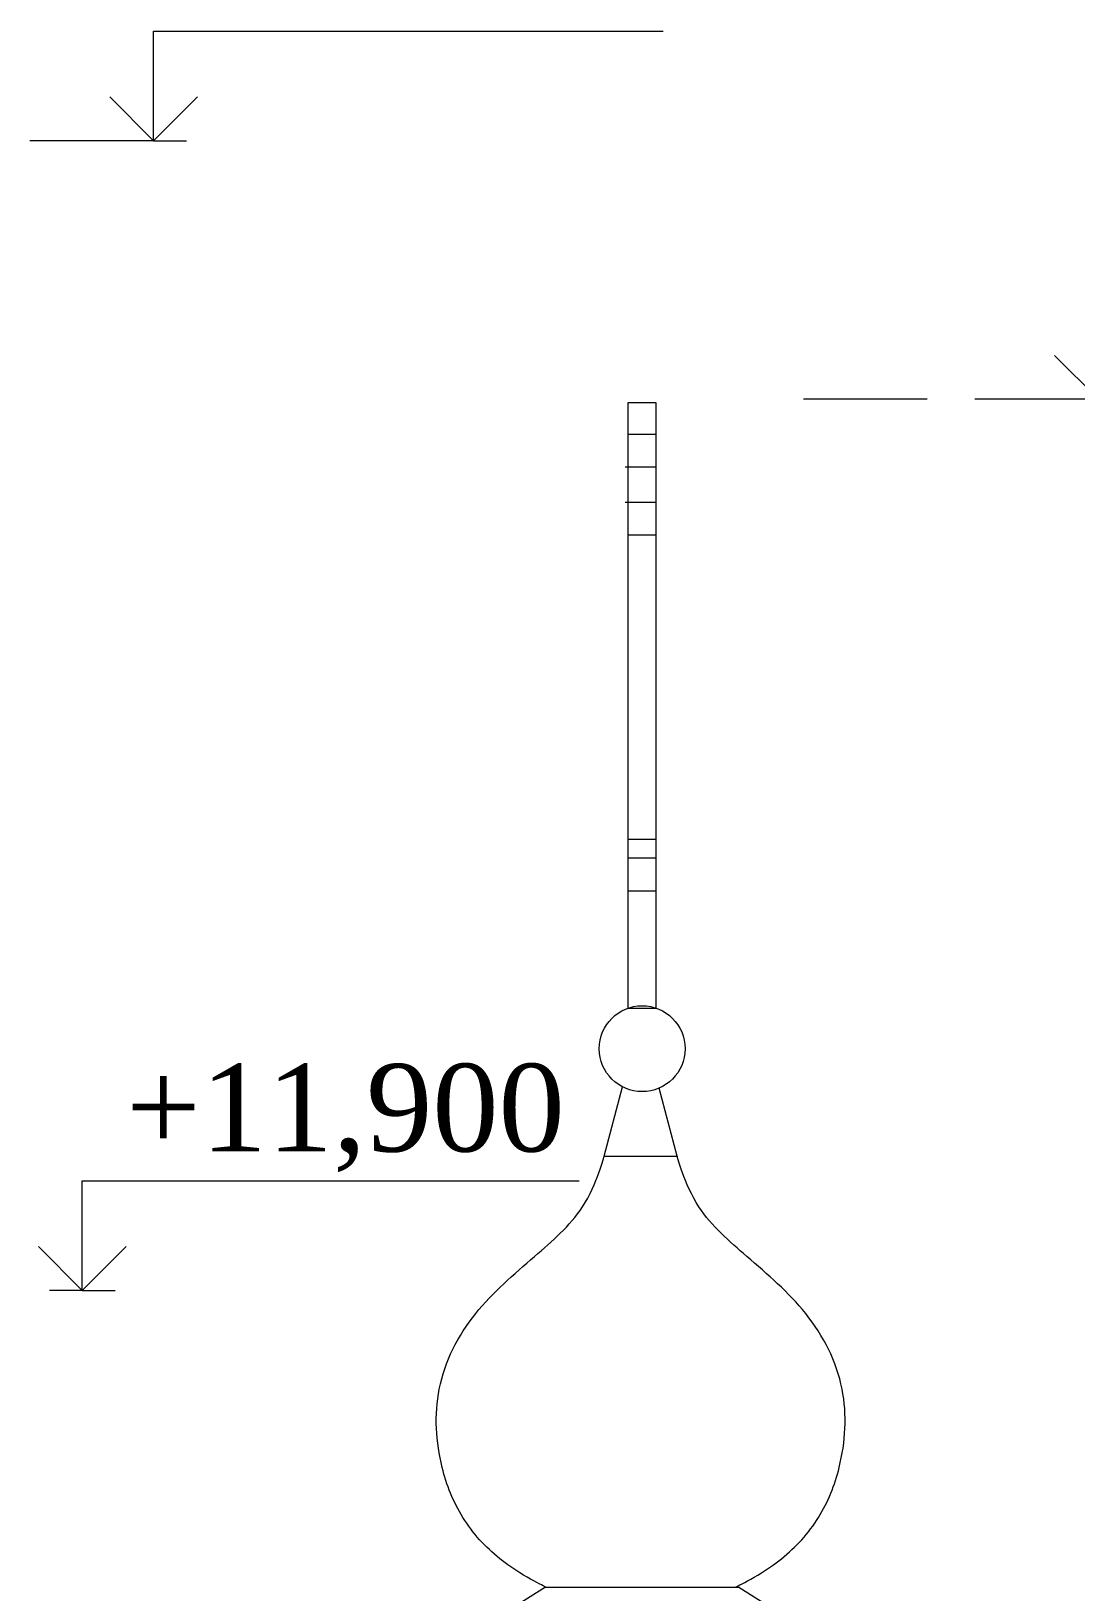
# Model space of a CAD drawing. Header units: millimetres. Extents: x 2399 to 111977, y 1313 to 59551.
# Drawn here: x 99930 to 102314, y 42969 to 46532 of the extents above; entities that cross this region are included whole.
import ezdxf

# ---------------------------------------------------------------- set-up
doc = ezdxf.new("R2010")
doc.units = ezdxf.units.MM
doc.linetypes.add('Невидимая', pattern=[391.222223, 282.222223, -109])
doc.layers.add('dim Level', color=7, linetype='Continuous', lineweight=13)
doc.layers.add('main line', color=7, linetype='Continuous', lineweight=13)
doc.styles.add('СГЕНЕРИР_СТИЛЬ_1', font='georgia.ttf')

msp = doc.modelspace()

# ---------------------------------------------------------------- linework, layer by layer
at = {"layer": 'dim Level', "color": 7, "linetype": 'Continuous', "lineweight": 13}
for p, q in [((100209.0168, 46281.7085), (100209.0168, 46531.7085)), ((100209.0168, 46531.7085), (101371.8048, 46531.7085)), ((100209.0168, 46281.7085), (100109.0168, 46381.7085)), ((100309.0168, 46381.7085), (100209.0168, 46281.7085)), ((100209.0168, 46281.7085), (100134.0168, 46281.7085)), ((100209.0168, 46281.7085), (100284.0168, 46281.7085)), ((102365.4143, 45691.4755), (102265.4143, 45791.4755)), ((102365.4143, 45691.4755), (102290.4143, 45691.4755)), ((100046.2548, 43657.2551), (100046.2548, 43907.2551)), ((100046.2548, 43907.2551), (101179.9528, 43907.2551)), ((100046.2548, 43657.2551), (99946.2548, 43757.2551)), ((100146.2548, 43757.2551), (100046.2548, 43657.2551)), ((100046.2548, 43657.2551), (99971.2548, 43657.2551)), ((100046.2548, 43657.2551), (100121.2548, 43657.2551))]:
    msp.add_line(p, q, dxfattribs=at)
at = {"layer": 'main line', "color": 7, "linetype": 'Невидимая', "lineweight": 13}
for p, q in [((100209.0168, 46281.7085), (98758.8068, 46281.7085)), ((102365.4143, 45691.4755), (101584.4957, 45691.4755))]:
    msp.add_line(p, q, dxfattribs=at)
at = {"layer": 'main line', "color": 7, "linetype": 'Continuous', "lineweight": 13}
for p, q in [((101291.0453, 45683.5897), (101291.0453, 44301.1658)), ((101355.7431, 45683.5897), (101291.0453, 45683.5897)), ((101355.7431, 44301.1658), (101355.7431, 45683.5897)), ((101291.0453, 45612.1568), (101355.7431, 45612.1568)), ((101285.3703, 45537.1741), (101355.7431, 45537.1741)), ((101285.3703, 45456.7579), (101355.7431, 45456.7579)), ((101291.0453, 45381.7752), (101355.7431, 45381.7752)), ((101291.0453, 44687.1027), (101355.7431, 44687.1027)), ((101291.0453, 44644.5401), (101355.7431, 44644.5401)), ((101291.0453, 44569.3763), (101355.7431, 44569.3763)), ((101291.0453, 44301.1658), (101355.7431, 44301.1658)), ((101237.1847, 43963.7617), (101279.4899, 44121.6467)), ((101404.1812, 43963.7617), (101363.0045, 44119.0372)), ((101237.1847, 43963.7617), (101404.1812, 43963.7617)), ((101103.6941, 42979.9798), (101010.8807, 42921.3939)), ((101103.6941, 42979.9798), (101544.3353, 42979.9798)), ((101544.3353, 42979.9798), (101637.4813, 42921.3939))]:
    msp.add_line(p, q, dxfattribs=at)
msp.add_circle((101324.0147, 44208.9122), 97.9679, dxfattribs=at)
for points in [[(101103.6941, 42979.9798), (101103.6941, 42979.9798), (101047.2713, 43005.9363), (100999.4305, 43044.4126), (100966.3295, 43071.0344), (100937.2708, 43102.5751), (100914.8557, 43138.6741), (100892.9821, 43173.9008), (100877.4935, 43212.5793), (100867.6601, 43252.9092), (100853.3458, 43311.617), (100849.4164, 43372.5689), (100861.0747, 43431.8133), (100873.5705, 43495.3138), (100903.7236, 43553.4862), (100944.0853, 43604.1334), (100983.0473, 43653.0242), (101031.2618, 43693.4255), (101078.428, 43734.5248), (101118.2122, 43769.1916), (101159.0816, 43803.59), (101187.7461, 43847.7942), (101222.2036, 43900.9319), (101237.1847, 43963.7617), (101237.1847, 43963.7617)], [(101537.6718, 42979.9798), (101537.6718, 42979.9798), (101594.0946, 43005.9363), (101641.9354, 43044.4126), (101675.0364, 43071.0344), (101704.0951, 43102.5751), (101726.5102, 43138.6741), (101748.3838, 43173.9008), (101763.8724, 43212.5793), (101773.7058, 43252.9092), (101788.0201, 43311.617), (101791.9495, 43372.5689), (101780.2912, 43431.8133), (101767.7954, 43495.3138), (101737.6423, 43553.4862), (101697.2806, 43604.1334), (101658.3186, 43653.0242), (101610.1041, 43693.4255), (101562.9379, 43734.5248), (101523.1537, 43769.1916), (101482.2843, 43803.59), (101453.6198, 43847.7942), (101419.1623, 43900.9319), (101404.1812, 43963.7617), (101404.1812, 43963.7617)]]:
    msp.add_open_spline(points, degree=3, knots=[0, 0, 0, 0, 1, 1, 1, 2, 2, 2, 3, 3, 3, 4, 4, 4, 5, 5, 5, 6, 6, 6, 7, 7, 7, 8, 8, 8, 8], dxfattribs=at)

# ---------------------------------------------------------------- texts
at = {"layer": 'dim Level', "color": 7, "lineweight": 13, "insert": (100146.2548, 43927.2551), "char_height": 200, "attachment_point": 7, "style": 'СГЕНЕРИР_СТИЛЬ_1'}
msp.add_mtext('\\A1;+11,900', dxfattribs=at)

doc.saveas('drawing.dxf')
